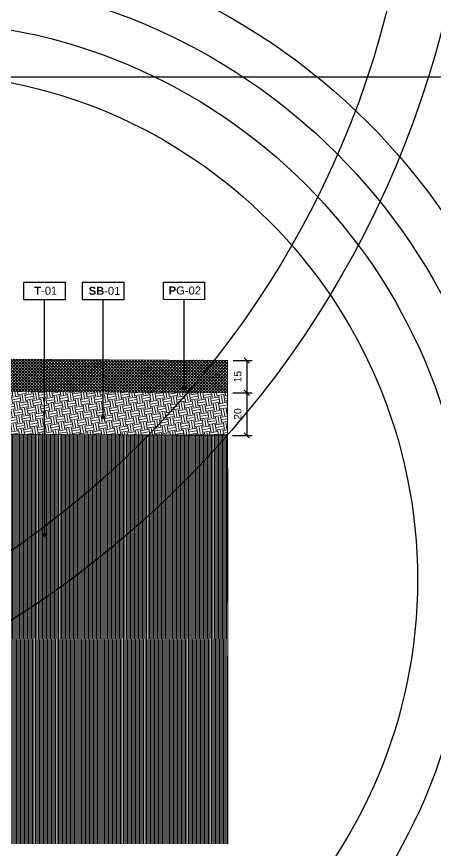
# Model space of a CAD drawing. Header units: metres. Extents: x -325 to 301, y -147 to 149.
# Drawn here: x 19.613 to 21.577, y 109.834 to 113.739 of the extents above; entities that cross this region are included whole.
import ezdxf

# ---------------------------------------------------------------- set-up
doc = ezdxf.new("R2010")
doc.units = ezdxf.units.M
doc.layers.get('Defpoints').update_dxf_attribs({"lineweight": 13})
for name, color, linetype, plot in [('-aux', 50, 'Continuous', False), ('-AUX-QAD', 5, 'Continuous', False), ('-AUX_MON', 3, 'Continuous', False), ('-AUX_RIM', 2, 'Continuous', False)]:
    doc.layers.add(name, color=color, linetype=linetype, plot=plot)
doc.layers.add('0-TX-1_25', color=7, linetype='Continuous', true_color=0x3f4f7f)
for name, color, linetype, lineweight in [('1-CM', 7, 'Continuous', 0), ('2-L-secció', 1, 'Continuous', 0), ('3-TR Seleccionat', 44, 'Continuous', 0), ('3-TR Tot-u', 37, 'Continuous', 0)]:
    doc.layers.add(name, color=color, linetype=linetype, lineweight=lineweight)
for name, color, linetype in [('A-KEYPLAN_HATCH', 7, 'Continuous'), ('A_TEXT_2', 7, 'Continuous'), ('EIT_3 TR terra vegetal', 45, 'Continuous')]:
    doc.layers.add(name, color=color, linetype=linetype)
doc.styles.get("Standard").update_dxf_attribs({"font": 'arial.ttf'})
doc.dimstyles.new('ISO-25', dxfattribs={"dimtxt": 0.1, "dimasz": 0.1, "dimexe": 0.1, "dimexo": 0.1, "dimgap": 0.1, "dimtad": 1, "dimdec": 0, "dimlfac": 100, "dimzin": 9, "dimtxsty": 'Standard', "dimblk": 'OBLIQUE', "dimcen": 0.1, "dimadec": 0, "dimazin": 0, "dimtfac": 1, "dimtdec": 0, "dimtmove": 0, "dimatfit": 3, "dimldrblk": 'OBLIQUE', "dimfxl": 1, "dimarcsym": 0})

# ---------------------------------------------------------------- blocks, each defined once
blk = doc.blocks.new('hatch keyplan 2')
at = {"layer": 'A-KEYPLAN_HATCH'}
blk.add_lwpolyline([(0, 0.00548), (0.01287, 0.00548), (0.01287, 0), (0, 0)], close=True, dxfattribs=at)
blk = doc.blocks.new('hatch keyplan')
at = {"layer": 'A-KEYPLAN_HATCH'}
blk.add_blockref('hatch keyplan 2', (1.43058, 0.85215), dxfattribs=at)
blk = doc.blocks.new('T-01')
at = {"layer": 'A-KEYPLAN_HATCH'}
blk.add_blockref('hatch keyplan', (-1.43058, -0.85215), dxfattribs=at)
at = {"layer": 'A_TEXT_2', "insert": (-0.0008, 0.00408), "char_height": 0.0025, "attachment_point": 1}
blk.add_mtext_dynamic_manual_height_columns('\\pi0.00405;{\\fArial|b1|i0|c0|p34;T}-01', width=0.0145619, gutter_width=0.015, heights=[0], dxfattribs=at)
blk = doc.blocks.new('PG02')
at = {"layer": 'A-KEYPLAN_HATCH'}
blk.add_blockref('hatch keyplan', (-1.42958, -0.85215), dxfattribs=at)
at = {"layer": 'A_TEXT_2', "insert": (0.0002, 0.00412), "char_height": 0.0025, "attachment_point": 1}
blk.add_mtext_dynamic_manual_height_columns('\\pi0.00245,t0.01245;{\\fArial|b1|i0|c0|p34;P}G-02', width=0.0145619, gutter_width=0.015, heights=[0], dxfattribs=at)
blk = doc.blocks.new('SB-01')
at = {"layer": 'A-KEYPLAN_HATCH'}
blk.add_blockref('hatch keyplan', (-1.43058, -0.85215), dxfattribs=at)
at = {"layer": 'A_TEXT_2', "insert": (-0.0008, 0.00403), "char_height": 0.0025, "attachment_point": 1}
blk.add_mtext_dynamic_manual_height_columns('\\pi0.00271;{\\fArial|b1|i0|c0|p34;SB}-01', width=0.0145619, gutter_width=0.015, heights=[0], dxfattribs=at)
blk = doc.blocks.new('_Oblique')
at = {"color": 0, "lineweight": -2}
blk.add_line((-0.5, -0.5), (0.5, 0.5), dxfattribs=at)
blk = doc.blocks.new('*D138')
at = {"layer": '0-TX-1_25', "color": 0, "lineweight": -2, "transparency": 16777216}
for p, q in [((20.6277, 112.1286), (20.7175, 112.1286)), ((20.6925, 112.1286), (20.6925, 111.9776)), ((20.627, 111.9776), (20.7175, 111.9776))]:
    blk.add_line(p, q, dxfattribs=at)
at = {"layer": 'Defpoints', "color": 0, "transparency": 16777216}
for p in [(20.6027, 112.1286), (20.602, 111.9776), (20.6925, 111.9776)]:
    blk.add_point(p, dxfattribs=at)
at = {"layer": '0-TX-1_25', "color": 0, "lineweight": -2, "transparency": 16777216, "xscale": 0.025, "yscale": 0.025, "zscale": 0.025}
for p, rotation in [((20.6925, 112.1286), 90), ((20.6925, 111.9776), 270)]:
    blk.add_blockref('_Oblique', p, dxfattribs=dict(at, rotation=rotation))
at = {"layer": '0-TX-1_25', "color": 0, "transparency": 16777216, "insert": (20.6496, 112.0531), "char_height": 0.035, "attachment_point": 5, "rotation": 90}
blk.add_mtext('15', dxfattribs=at)
blk = doc.blocks.new('*D139')
at = {"layer": '0-TX-1_25', "color": 0, "lineweight": -2, "transparency": 16777216}
for p, q in [((20.627, 111.9776), (20.7175, 111.9776)), ((20.6925, 111.9776), (20.6925, 111.7777)), ((20.6258, 111.7777), (20.7175, 111.7777))]:
    blk.add_line(p, q, dxfattribs=at)
at = {"layer": 'Defpoints', "color": 0, "transparency": 16777216}
for p in [(20.602, 111.9776), (20.6008, 111.7777), (20.6925, 111.7777)]:
    blk.add_point(p, dxfattribs=at)
at = {"layer": '0-TX-1_25', "color": 0, "lineweight": -2, "transparency": 16777216, "xscale": 0.025, "yscale": 0.025, "zscale": 0.025}
for p, rotation in [((20.6925, 111.9776), 90), ((20.6925, 111.7777), 270)]:
    blk.add_blockref('_Oblique', p, dxfattribs=dict(at, rotation=rotation))
at = {"layer": '0-TX-1_25', "color": 0, "transparency": 16777216, "insert": (20.6496, 111.8777), "char_height": 0.035, "attachment_point": 5, "rotation": 90}
blk.add_mtext('20', dxfattribs=at)
blk = doc.blocks.new('POINT')
at = {"layer": '0-TX-1_25'}
h = blk.add_hatch(dxfattribs=at)
h.set_pattern_fill('ANGLE', color=256)
h.set_pattern_definition([(0, (-83.747, -12.726), (0, 6.985), [5.08, -1.905]), (90, (-83.747, -12.726), (-6.985, 4e-16), [5.08, -1.905])])
edge = h.paths.add_edge_path()
edge.add_arc((0, 0), 0.0075, 0, 360)
h = blk.add_hatch(color=256, dxfattribs=at)
h.dxf.hatch_style = 1
edge = h.paths.add_edge_path()
edge.add_arc((0, 0), 0.0075, 0, 360)
blk.add_circle((0, 0), 0.0075, dxfattribs=at)

msp = doc.modelspace()

# ---------------------------------------------------------------- hatches: boundary and pattern name
at = {"layer": '3-TR Seleccionat'}
h = msp.add_hatch(dxfattribs=at)
h.set_pattern_fill('ANSI31', color=256, scale=0.002, angle=224.9589, style=0)
h.set_pattern_definition([(269.9589107451, (440628.4557687, -651041.078573), (-0.006349998367117, 4.5538563e-06), [])])
h.paths.add_polyline_path([(19.0844, 109.8645), (19.0845, 111.7816), (20.6035, 111.7827), (20.6033, 109.8656)])
at = {"layer": '3-TR Tot-u'}
h = msp.add_hatch(dxfattribs=at)
h.set_pattern_fill('EARTH', color=256, scale=0.005, angle=-80.4856, style=0)
h.set_pattern_definition([(279.5144, (6.329664, 115.04922), (0.036561385, -0.02606511), [0.03175, -0.03175]), (279.5144, (6.341406, 115.05119), (0.036561385, -0.02606511), [0.03175, -0.03175]), (279.5144, (6.35315, 115.053157), (0.036561385, -0.02606511), [0.03175, -0.03175]), (9.5144, (6.35772, 115.0499), (0.02606511, 0.036561385), [0.03175, -0.03175]), (9.5144, (6.359687, 115.038156), (0.02606511, 0.036561385), [0.03175, -0.03175]), (9.5144, (6.361655, 115.026414), (0.02606511, 0.036561385), [0.03175, -0.03175])])
h.paths.add_polyline_path([(20.6002, 111.7777), (19.2709, 111.7855), (19.2232, 111.9362), (19.2226, 111.9868), (20.602, 111.9776)])
at = {"layer": 'EIT_3 TR terra vegetal'}
h = msp.add_hatch(dxfattribs=at)
h.set_pattern_fill('_USER', color=256, scale=0.01, angle=45.3392, style=0, double=1, pattern_type=0)
h.set_pattern_definition([(45.339164, (5.482265, 2.811529), (-0.0071128011, 0.00702908675), []), (135.339164, (5.482265, 2.811529), (-0.00702908675, -0.0071128011), [])])
h.paths.add_polyline_path([(20.6018, 112.1286), (19.2211, 112.1362), (19.2226, 111.9868), (19.2309, 111.9867), (20.6009, 111.9781)])

# ---------------------------------------------------------------- linework, layer by layer
at = {"layer": '-aux'}
msp.add_lwpolyline([(12.2345, 113.4567), (142.2345, 113.4567)], dxfattribs=at)
at = {"layer": '-AUX-QAD'}
for radius in [3.0274, 2.8218]:
    msp.add_circle((19.1196, 111.1021), radius, dxfattribs=at)
at = {"layer": '-AUX_MON'}
for radius in [2.6162, 2.3736]:
    msp.add_circle((19.1196, 111.1021), radius, dxfattribs=at)
at = {"layer": '-AUX_RIM'}
for radius in [4.6517, 4.6517, 4.3795, 4.3795]:
    msp.add_circle((17.1034, 114.8448), radius, dxfattribs=at)
at = {"layer": '0-TX-1_25'}
for points in [[(19.744, 111.3118), (19.7432, 112.4128)], [(20.019, 111.8626), (20.0186, 112.413)], [(20.3982, 111.9999), (20.3979, 112.4133)]]:
    msp.add_lwpolyline(points, dxfattribs=at)
at = {"layer": '1-CM'}
for points in [[(19.2211, 112.1362), (20.6018, 112.1286)], [(19.2217, 111.9868), (20.602, 111.9776)], [(20.6008, 111.7777), (19.0844, 111.7866)]]:
    msp.add_lwpolyline(points, dxfattribs=at)
at = {"layer": '2-L-secció'}
msp.add_line((20.6033, 109.8633), (20.6018, 112.1286), dxfattribs=at)

# ---------------------------------------------------------------- block references
at = {"layer": '0-TX-1_25', "xscale": 15, "yscale": 15, "zscale": 15, "rotation": 359.9589107450755}
for name, p in [('T-01', (19.6467, 112.4128)), ('SB-01', (19.9221, 112.4131)), ('PG02', (20.2863, 112.4134))]:
    msp.add_blockref(name, p, dxfattribs=at)
at = {"layer": '0-TX-1_25'}
for p in [(20.3982, 111.9999), (20.019, 111.8626), (19.744, 111.3118)]:
    msp.add_blockref('POINT', p, dxfattribs=at)

# ---------------------------------------------------------------- dimensions: what is measured, and where the dimension line sits
for base, p1, p2, picture, middle in [((20.6925, 111.9776), (20.6027, 112.1286), (20.602, 111.9776), '*D138', (20.6496, 112.0531)), ((20.6925, 111.7777), (20.602, 111.9776), (20.6008, 111.7777), '*D139', (20.6496, 111.8777))]:
    dim = msp.add_linear_dim(base=base, p1=p1, p2=p2, angle=90, dimstyle='ISO-25', override={"dimtxt": 0.035, "dimasz": 0.025, "dimexe": 0.025, "dimexo": 0.025, "dimgap": 0.025, "dimblk1": 'Oblique', "dimblk2": 'Oblique', "dimsah": 1, "dimfxl": 0.1, "dimfxlon": 1, "dimarcsym": 1}, dxfattribs=at)
    dim.commit()
    dim.dimension.update_dxf_attribs({"geometry": picture, "text_midpoint": middle})

doc.saveas('drawing.dxf')
